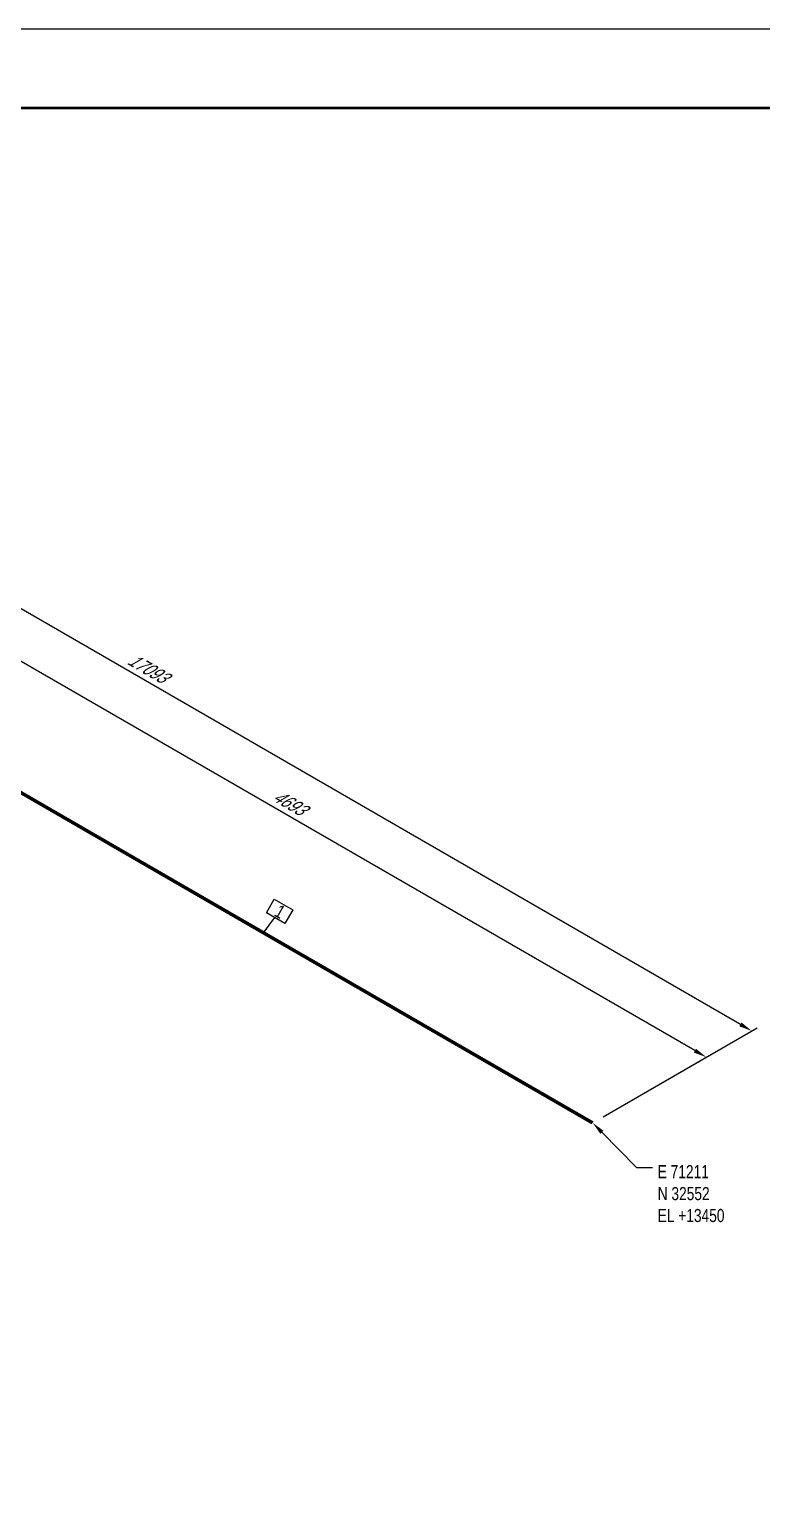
# Model space of a CAD drawing. Header units: millimetres. Extents: x 0 to 594, y 0 to 420.
# Drawn here: x 256.3 to 395.9, y 141.4 to 420 of the extents above; entities that cross this region are included whole.
import ezdxf
from ezdxf import colors
from ezdxf.entities.mleader import LeaderData, LeaderLine
from ezdxf.enums import TextEntityAlignment as Align
from ezdxf.math import Vec2, Vec3

# ---------------------------------------------------------------- set-up
doc = ezdxf.new("R2010")
doc.units = ezdxf.units.MM
doc.header["$LTSCALE"] = 0.25
doc.layers.add('주석', color=7, linetype='Continuous')
doc.layers.add('치수', color=1, linetype='Continuous')
doc.layers.add('파이프', color=3, linetype='Continuous', lineweight=70)
doc.styles.add('AdskIsoAnnotation', font='arial.ttf', dxfattribs={"width": 0.8, "height": 1})
doc.styles.add('AdskIsoMetric', font='arial.ttf', dxfattribs={"width": 0.8, "height": 2.5})
doc.styles.add('AdskIsoMetric30', font='arial.ttf', dxfattribs={"width": 0.8, "oblique": 30, "height": 2.5})
doc.styles.add('MtXpl_', font='')
doc.styles.get("Standard").update_dxf_attribs({"font": 'arial.ttf'})
doc.styles.get('MtXpl_').set_extended_font_data('Gulim')
doc.dimstyles.new('AdskIsoMetric', dxfattribs={"dimtxt": 2.5, "dimasz": 2.5, "dimexe": 1, "dimexo": 2, "dimgap": 0.8, "dimtad": 1, "dimdec": 0, "dimrnd": 1, "dimzin": 0, "dimdsep": 46, "dimtxsty": 'AdskIsoMetric', "dimcen": 0, "dimclrt": 7, "dimadec": 0, "dimazin": 0, "dimtfac": 1, "dimtdec": 0, "dimtmove": 1, "dimatfit": 3, "dimfxl": 0, "dimfrac": 2, "dimtolj": 1, "dimtzin": 0, "dimarcsym": 0})

# ---------------------------------------------------------------- blocks, each defined once
blk = doc.blocks.new('*D54')
at = {"layer": 'Defpoints', "color": 0}
for p in [(220.86, 319.13), (199.21, 306.63), (363.64, 211.7)]:
    blk.add_point(p, dxfattribs=at)
at = {"layer": '치수', "color": 0, "lineweight": -2}
for p, q in [((201.21, 307.79), (221.86, 319.71)), ((383.13, 225.45), (223.03, 317.88)), ((365.64, 212.85), (386.29, 224.78))]:
    blk.add_line(p, q, dxfattribs=at)
at = {"layer": '치수', "color": 0}
for points in [[(223.24, 318.24), (222.82, 317.52), (220.86, 319.13)], [(383.34, 225.81), (382.92, 225.09), (385.29, 224.2)]]:
    blk.add_solid(points, dxfattribs=at)
at = {"layer": '치수', "color": 7, "insert": (305.78, 272.72), "char_height": 2.5, "attachment_point": 5, "rotation": 330, "style": 'AdskIsoMetric30'}
blk.add_mtext('\\A1;4693', dxfattribs=at)
blk = doc.blocks.new('*D58')
at = {"layer": 'Defpoints', "color": 0}
for p in [(159.09, 364.8), (128.77, 347.3), (363.64, 211.7)]:
    blk.add_point(p, dxfattribs=at)
at = {"layer": '치수', "color": 0, "lineweight": -2}
for p, q in [((391.79, 230.45), (161.25, 363.55)), ((365.64, 212.85), (394.96, 229.78))]:
    blk.add_line(p, q, dxfattribs=at)
at = {"layer": '치수', "color": 0}
for points in [[(161.46, 363.91), (161.04, 363.19), (159.09, 364.8)], [(392, 230.81), (391.58, 230.09), (393.96, 229.2)]]:
    blk.add_solid(points, dxfattribs=at)
at = {"layer": '치수', "color": 7, "insert": (278.79, 298.31), "char_height": 2.5, "attachment_point": 5, "rotation": 330, "style": 'AdskIsoMetric30'}
blk.add_mtext('\\A1;17093', dxfattribs=at)
blk = doc.blocks.new('AnnoRect')
at = {"color": 0, "linetype": 'ByBlock', "lineweight": -2}
blk.add_wipeout([(-0.81, -0.6), (-0.81, 0.6), (0.81, 0.6), (0.81, -0.6)], dxfattribs=at)
blk.add_lwpolyline([(-0.81, -0.6), (-0.81, 0.6), (0.81, 0.6), (0.81, -0.6)], close=True, dxfattribs=at)
at = {"color": 0, "linetype": 'ByBlock', "lineweight": -2, "style": 'AdskIsoAnnotation', "width": 0.8}
blk.add_attdef('XX', text='', height=1, dxfattribs=at).set_placement((0, 0), align=Align.MIDDLE_CENTER)

msp = doc.modelspace()

# ---------------------------------------------------------------- linework, layer by layer
at = {"layer": '주석', "linetype": 'ByBlock', "lineweight": -2}
msp.add_line((372, 203.1882), (375.0619, 203.1882), dxfattribs=at)
msp.add_lwpolyline([(365.3959, 209.9141), (372, 203.1882)], dxfattribs=at)
at = {"layer": '주석'}
msp.add_solid([(365.0986, 209.6222), (363.6443, 211.6979), (365.6932, 210.206)], dxfattribs=at)
at = {"layer": '파이프'}
for points in [[(286.63, 256.1622), (225.7281, 291.3239)], [(340.3371, 225.1544), (286.63, 256.1622)], [(363.6443, 211.6979), (340.3371, 225.1544)]]:
    msp.add_lwpolyline(points, dxfattribs=at)

# ---------------------------------------------------------------- texts
at = {"layer": '주석', "style": 'MtXpl_', "width": 0.8}
for s, p in [('E 71211', (376.03, 201.1487)), ('N 32552', (376.0382, 196.9718)), ('EL +13450', (376.03, 192.7949))]:
    msp.add_text(s, height=2.5, dxfattribs=at).set_placement(p)

# ---------------------------------------------------------------- dimensions: what is measured, and where the dimension line sits
at = {"layer": '치수'}
for base, p2, text, override, picture, middle in [((159.0853, 364.8001), (128.7744, 347.3001), '17093', {"dimtad": 0, "dimlfac": 63.027137, "dimtxsty": 'AdskIsoMetric30', "dimse1": 0, "dimse2": 1, "dimsd1": 0, "dimsd2": 0, "dimtmove": 1}, '*D58', (278.7866, 298.3075)), ((220.8622, 319.1332), (199.2115, 306.6332), '4693', {"dimtad": 0, "dimlfac": 24.718093, "dimtxsty": 'AdskIsoMetric30', "dimse1": 0, "dimse2": 0, "dimsd1": 0, "dimsd2": 0, "dimtmove": 1}, '*D54', (305.7848, 272.72))]:
    dim = msp.add_linear_dim(base=base, p1=(363.6443, 211.6979), p2=p2, angle=150, text=text, dimstyle='AdskIsoMetric', override=override, dxfattribs=at)
    dim.commit()
    dim.dimension.update_dxf_attribs({"geometry": picture, "text_midpoint": middle, "dimtype": 160})

# ---------------------------------------------------------------- leaders
at = {"layer": '주석'}
ml = msp.add_multileader_mtext('Standard', dxfattribs=at)
ml.set_content('')
ml.set_leader_properties()
ml.build(insert=Vec2(0, 0))
ml.multileader.update_dxf_attribs({"dogleg_length": 0, "arrow_head_size": 0})
ctx = ml.context
ctx.base_point, ctx.arrow_head_size = Vec3(303.0971, 250.7893), 0
notes = []
notes.append((ctx, [(0, (1, 1, 0), (303.0971, 250.7893), (-1, 0), 0, [(0, [(300.9418, 247.8992)], 0, [])])]))
ctx.mtext, ml.multileader.dxf.content_type = None, 0
for ctx, leaders in notes:
    for number, flags, end, landing, length, lines in leaders:
        leader = LeaderData()
        leader.index, (leader.has_last_leader_line, leader.has_dogleg_vector, leader.attachment_direction) = number, flags
        leader.last_leader_point, leader.dogleg_vector, leader.dogleg_length = Vec3(end), Vec3(landing), length
        for number, points, colour, breaks in lines:
            line = LeaderLine()
            line.index, line.vertices, line.color, line.breaks = number, Vec3.list(points), colors.encode_raw_color(colour), breaks
            leader.lines.append(line)
        ctx.leaders.append(leader)

# ---------------------------------------------------------------- next in the draw order: block references
ref = msp.add_blockref('AnnoRect', (304, 252), dxfattribs=dict(at, xscale=2.5, yscale=2.5, zscale=2.5, rotation=329.9999999996203))
ref.add_attrib('XX_001', '1', (302.79, 251.2493), dxfattribs={"layer": '0', "color": 0, "linetype": 'ByBlock', "lineweight": -2, "height": 2.5, "rotation": 330, "style": 'AdskIsoAnnotation', "width": 0.8})

# ---------------------------------------------------------------- next in the draw order: linework, layer by layer
msp.add_lwpolyline([(0, 0), (594, 0), (594, 420), (0, 420)], close=True)
at = {"const_width": 0.5}
msp.add_lwpolyline([(15, 15), (579, 15), (579, 405), (15, 405)], close=True, dxfattribs=at)

doc.saveas('drawing.dxf')
